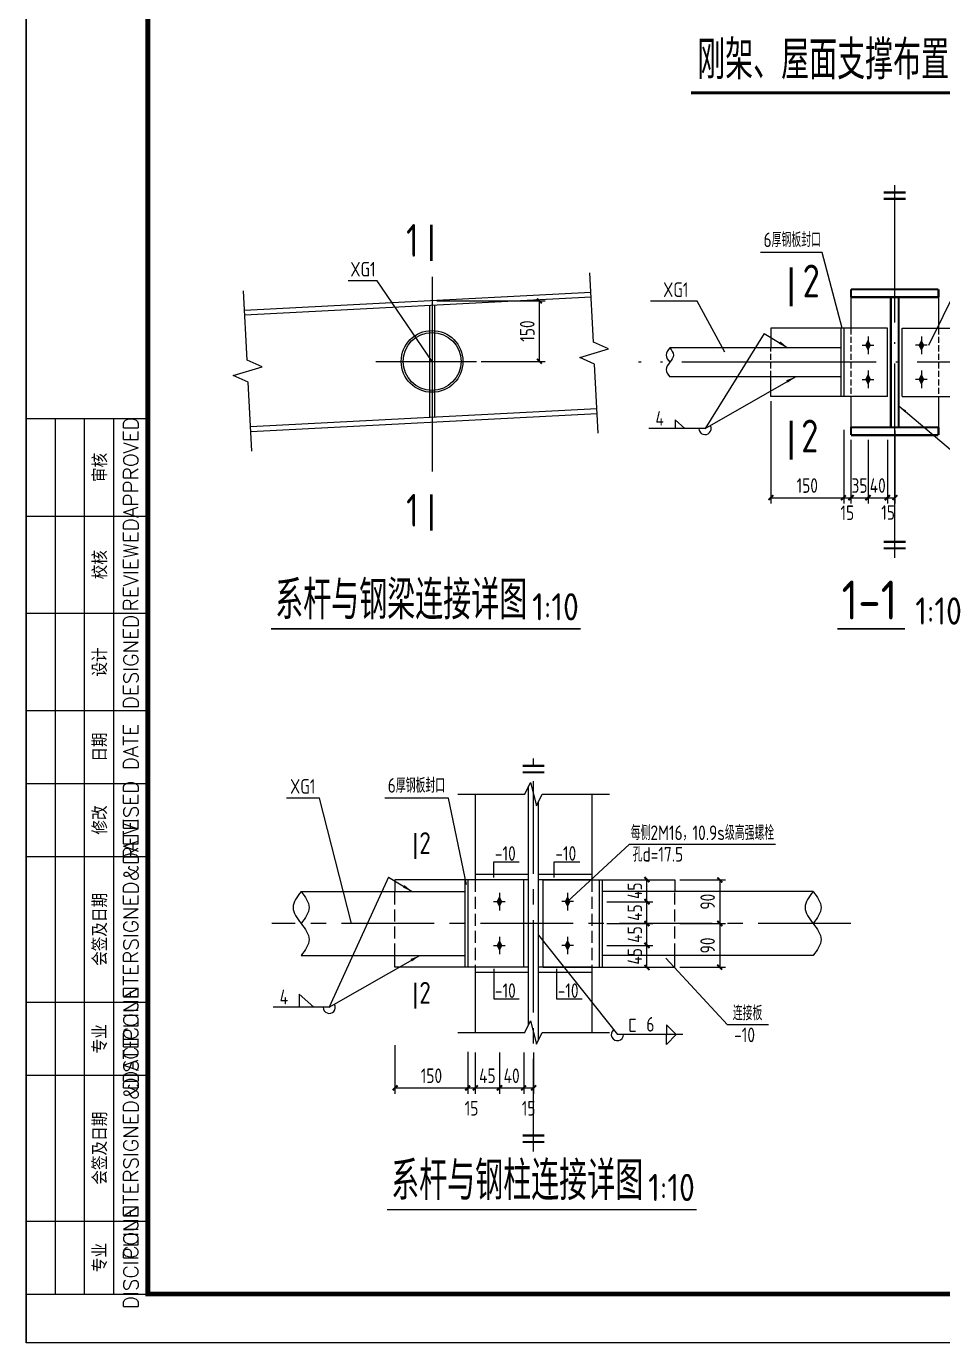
# Model space of a CAD drawing. Header units: millimetres. Extents: x 865974 to 875117, y 41124 to 44891.
# Drawn here: x 867867.5 to 868056, y 41123.6 to 41394.3 of the extents above; entities that cross this region are included whole.
import ezdxf
from ezdxf.enums import TextEntityAlignment as Align

# ---------------------------------------------------------------- set-up
doc = ezdxf.new("R2010")
doc.units = ezdxf.units.MM
doc.header["$LTSCALE"] = 1000
doc.header["$MEASUREMENT"] = 0
for name, pattern in [('center2', [28.575, 19.05, -3.175, 3.175, -3.175]), ('DASH', [0.35, 0.25, -0.1]), ('DASHED', [117.236842, 78.157895, -39.078947]), ('DOTE', [2.42, 2, -0.2, 0.02, -0.2])]:
    doc.linetypes.add(name, pattern=pattern)
doc.layers.add('1', color=4, linetype='Continuous', lineweight=70)
for name, color, linetype in [('1000', 2, 'Continuous'), ('11', 134, 'Continuous'), ('AXIS', 3, 'Continuous'), ('BEAM', 4, 'DASHED'), ('COLUMN', 9, 'Continuous'), ('DIM', 7, 'Continuous'), ('DOTE', 1, 'DOTE'), ('M_Prof', 2, 'Continuous'), ('NUM', 7, 'Continuous'), ('Prof', 2, 'Continuous'), ('THIN', 7, 'Continuous'), ('尺寸标注', 7, 'Continuous'), ('文字', 7, 'Continuous'), ('标注', 7, 'Continuous'), ('焊缝标注', 3, 'Continuous')]:
    doc.layers.add(name, color=color, linetype=linetype)
doc.styles.add('ECEC_TK', font='txt_l.shx', dxfattribs={"bigfont": 'hztxt_l.shx'})
doc.styles.add('GBHZ', font='gbenor.shx', dxfattribs={"width": 0.9, "bigfont": 'gbcbig.shx'})
doc.dimstyles.new('Y10', dxfattribs={"dimscale": 0, "dimtxt": 3, "dimasz": 0.01, "dimexe": 1.2, "dimexo": 1, "dimgap": 1, "dimtad": 1, "dimdec": 0, "dimlfac": 10, "dimzin": 0, "dimdsep": 46, "dimtxsty": 'GBHZ', "dimblk1": 'DX', "dimblk2": 'DX', "dimsah": 1, "dimcen": 0.09, "dimdle": 1, "dimadec": 0, "dimazin": 0, "dimtfac": 1, "dimtdec": 0, "dimtix": 1, "dimtmove": 2, "dimatfit": 3, "dimldrblk": 'DX', "dimfxl": 0, "dimtolj": 1, "dimtzin": 0, "dimarcsym": 0})

# ---------------------------------------------------------------- blocks, each defined once
blk = doc.blocks.new('BOLIT_GAOQIANG')
at = {"layer": 'THIN', "color": 252}
for p, q in [((-1.2, 0), (1.2, 0)), ((0, 1.8), (0, -1.8))]:
    blk.add_line(p, q, dxfattribs=at)
at = {"layer": 'THIN'}
blk.add_solid([(0, 1.2), (0.6, 0), (-0.6, 0), (0, -1.2)], dxfattribs=at)
blk = doc.blocks.new('DX')
at = {"color": 0, "linetype": 'ByBlock', "const_width": 40}
blk.add_lwpolyline([(-54, -51), (46, 49)], dxfattribs=at)
blk = doc.blocks.new('*D142')
at = {"layer": 'Defpoints', "color": 0, "transparency": 16777216}
for p in [(868020.66, 41318.22, 0), (868035.66, 41312.34, -0.01), (868035.66, 41297.38)]:
    blk.add_point(p, dxfattribs=at)
at = {"layer": 'DIM', "color": 0, "lineweight": -2, "transparency": 16777216}
for p, q in [((868020.66, 41317.22), (868020.66, 41296.18)), ((868035.66, 41311.34), (868035.66, 41296.18)), ((868020.67, 41297.38), (868035.65, 41297.38))]:
    blk.add_line(p, q, dxfattribs=at)
at = {"layer": 'DIM', "color": 0, "lineweight": -2, "transparency": 16777216, "xscale": 0.01, "yscale": 0.01, "zscale": 0.01, "rotation": 180}
blk.add_blockref('DX', (868020.66, 41297.38), dxfattribs=at)
at = {"layer": 'DIM', "color": 0, "lineweight": -2, "transparency": 16777216, "xscale": 0.01, "yscale": 0.01, "zscale": 0.01}
blk.add_blockref('DX', (868035.66, 41297.38), dxfattribs=at)
at = {"layer": 'DIM', "color": 0, "transparency": 16777216, "insert": (868028.16, 41299.88), "char_height": 3, "attachment_point": 5, "style": 'GBHZ'}
blk.add_mtext('\\A1;150', dxfattribs=at)
blk = doc.blocks.new('*D143')
at = {"layer": 'Defpoints', "color": 0, "transparency": 16777216}
for p in [(868035.66, 41312.34, -0.01), (868037.16, 41310.25), (868037.16, 41297.38)]:
    blk.add_point(p, dxfattribs=at)
at = {"layer": 'DIM', "color": 0, "lineweight": -2, "transparency": 16777216}
for p, q in [((868035.66, 41311.34), (868035.66, 41296.18)), ((868037.16, 41309.25), (868037.16, 41296.18)), ((868035.65, 41297.38), (868035.64, 41297.38)), ((868035.66, 41297.38), (868037.16, 41297.38)), ((868037.17, 41297.38), (868037.18, 41297.38))]:
    blk.add_line(p, q, dxfattribs=at)
at = {"layer": 'DIM', "color": 0, "lineweight": -2, "transparency": 16777216, "xscale": 0.01, "yscale": 0.01, "zscale": 0.01}
blk.add_blockref('DX', (868035.66, 41297.38), dxfattribs=at)
at = {"layer": 'DIM', "color": 0, "lineweight": -2, "transparency": 16777216, "xscale": 0.01, "yscale": 0.01, "zscale": 0.01, "rotation": 180}
blk.add_blockref('DX', (868037.16, 41297.38), dxfattribs=at)
at = {"layer": 'DIM', "color": 0, "transparency": 16777216, "insert": (868036.41, 41294.28), "char_height": 3, "attachment_point": 5, "style": 'GBHZ'}
blk.add_mtext('\\A1;15', dxfattribs=at)
blk = doc.blocks.new('*D144')
at = {"layer": 'Defpoints', "color": 0, "transparency": 16777216}
for p in [(868037.16, 41310.25), (868040.66, 41310.25), (868040.66, 41297.38)]:
    blk.add_point(p, dxfattribs=at)
at = {"layer": 'DIM', "color": 0, "lineweight": -2, "transparency": 16777216}
for p, q in [((868037.16, 41309.25), (868037.16, 41296.18)), ((868040.66, 41309.25), (868040.66, 41296.18)), ((868037.15, 41297.38), (868037.14, 41297.38)), ((868037.16, 41297.38), (868040.66, 41297.38)), ((868040.67, 41297.38), (868040.68, 41297.38))]:
    blk.add_line(p, q, dxfattribs=at)
at = {"layer": 'DIM', "color": 0, "lineweight": -2, "transparency": 16777216, "xscale": 0.01, "yscale": 0.01, "zscale": 0.01}
blk.add_blockref('DX', (868037.16, 41297.38), dxfattribs=at)
at = {"layer": 'DIM', "color": 0, "lineweight": -2, "transparency": 16777216, "xscale": 0.01, "yscale": 0.01, "zscale": 0.01, "rotation": 180}
blk.add_blockref('DX', (868040.66, 41297.38), dxfattribs=at)
at = {"layer": 'DIM', "color": 0, "transparency": 16777216, "insert": (868038.91, 41299.88), "char_height": 3, "attachment_point": 5, "style": 'GBHZ'}
blk.add_mtext('\\A1;35', dxfattribs=at)
blk = doc.blocks.new('*D145')
at = {"layer": 'Defpoints', "color": 0, "transparency": 16777216}
for p in [(868040.66, 41310.25), (868044.66, 41310.25), (868044.66, 41297.38)]:
    blk.add_point(p, dxfattribs=at)
at = {"layer": 'DIM', "color": 0, "lineweight": -2, "transparency": 16777216}
for p, q in [((868040.66, 41309.25), (868040.66, 41296.18)), ((868044.66, 41309.25), (868044.66, 41296.18)), ((868040.65, 41297.38), (868040.64, 41297.38)), ((868040.66, 41297.38), (868044.66, 41297.38)), ((868044.67, 41297.38), (868044.68, 41297.38))]:
    blk.add_line(p, q, dxfattribs=at)
at = {"layer": 'DIM', "color": 0, "lineweight": -2, "transparency": 16777216, "xscale": 0.01, "yscale": 0.01, "zscale": 0.01}
blk.add_blockref('DX', (868040.66, 41297.38), dxfattribs=at)
at = {"layer": 'DIM', "color": 0, "lineweight": -2, "transparency": 16777216, "xscale": 0.01, "yscale": 0.01, "zscale": 0.01, "rotation": 180}
blk.add_blockref('DX', (868044.66, 41297.38), dxfattribs=at)
at = {"layer": 'DIM', "color": 0, "transparency": 16777216, "insert": (868042.66, 41299.88), "char_height": 3, "attachment_point": 5, "style": 'GBHZ'}
blk.add_mtext('\\A1;40', dxfattribs=at)
blk = doc.blocks.new('*D146')
at = {"layer": 'Defpoints', "color": 0, "transparency": 16777216}
for p in [(868046.16, 41312.22), (868044.66, 41310.25), (868046.16, 41297.38)]:
    blk.add_point(p, dxfattribs=at)
at = {"layer": 'DIM', "color": 0, "lineweight": -2, "transparency": 16777216}
for p, q in [((868044.66, 41309.25), (868044.66, 41296.18)), ((868046.16, 41311.22), (868046.16, 41296.18)), ((868044.65, 41297.38), (868044.64, 41297.38)), ((868044.66, 41297.38), (868046.16, 41297.38)), ((868046.17, 41297.38), (868046.18, 41297.38))]:
    blk.add_line(p, q, dxfattribs=at)
at = {"layer": 'DIM', "color": 0, "lineweight": -2, "transparency": 16777216, "xscale": 0.01, "yscale": 0.01, "zscale": 0.01}
blk.add_blockref('DX', (868044.66, 41297.38), dxfattribs=at)
at = {"layer": 'DIM', "color": 0, "lineweight": -2, "transparency": 16777216, "xscale": 0.01, "yscale": 0.01, "zscale": 0.01, "rotation": 180}
blk.add_blockref('DX', (868046.16, 41297.38), dxfattribs=at)
at = {"layer": 'DIM', "color": 0, "transparency": 16777216, "insert": (868044.79, 41294.33), "char_height": 3, "attachment_point": 5, "style": 'GBHZ'}
blk.add_mtext('\\A1;15', dxfattribs=at)
blk = doc.blocks.new('*D148')
at = {"layer": 'Defpoints', "color": 0, "transparency": 16777216}
for p in [(867950.98, 41337.9), (867973.06, 41337.9), (867960.09, 41325.4)]:
    blk.add_point(p, dxfattribs=at)
at = {"layer": 'DIM', "color": 0, "lineweight": -2, "transparency": 16777216}
for p, q in [((867951.98, 41337.9), (867974.26, 41337.9)), ((867973.06, 41325.41), (867973.06, 41337.89)), ((867961.09, 41325.4), (867974.26, 41325.4))]:
    blk.add_line(p, q, dxfattribs=at)
at = {"layer": 'DIM', "color": 0, "lineweight": -2, "transparency": 16777216, "xscale": 0.01, "yscale": 0.01, "zscale": 0.01}
for p, rotation in [((867973.06, 41337.9), 90), ((867973.06, 41325.4), 270)]:
    blk.add_blockref('DX', p, dxfattribs=dict(at, rotation=rotation))
at = {"layer": 'DIM', "color": 0, "transparency": 16777216, "insert": (867970.56, 41331.65), "char_height": 3, "attachment_point": 5, "rotation": 90, "style": 'GBHZ'}
blk.add_mtext('\\A1;150', dxfattribs=at)
blk = doc.blocks.new('*D238')
at = {"layer": 'Defpoints', "color": 0, "linetype": 'ByBlock', "transparency": 16777216}
for p in [(868000.95, 41218.8, 0.01), (868000.95, 41209.8, 0.01), (868010.17, 41209.8)]:
    blk.add_point(p, dxfattribs=at)
at = {"layer": 'DIM', "color": 0, "linetype": 'ByBlock', "lineweight": -2, "transparency": 16777216}
for p, q in [((868001.95, 41218.8), (868011.37, 41218.8)), ((868010.17, 41218.79), (868010.17, 41209.81)), ((868001.95, 41209.8), (868011.37, 41209.8))]:
    blk.add_line(p, q, dxfattribs=at)
at = {"layer": 'DIM', "color": 0, "linetype": 'ByBlock', "lineweight": -2, "transparency": 16777216, "xscale": 0.01, "yscale": 0.01, "zscale": 0.01}
for p, rotation in [((868010.17, 41218.8), 90), ((868010.17, 41209.8), 270)]:
    blk.add_blockref('DX', p, dxfattribs=dict(at, rotation=rotation))
at = {"layer": 'DIM', "color": 0, "linetype": 'ByBlock', "transparency": 16777216, "insert": (868007.67, 41214.3), "char_height": 3, "attachment_point": 5, "rotation": 90, "style": 'GBHZ'}
blk.add_mtext('\\A1;90', dxfattribs=at)
blk = doc.blocks.new('*D239')
at = {"layer": 'Defpoints', "color": 0, "linetype": 'ByBlock', "transparency": 16777216}
for p in [(868000.95, 41209.8), (868000.95, 41200.8, 0.02), (868010.17, 41200.8)]:
    blk.add_point(p, dxfattribs=at)
at = {"layer": 'DIM', "color": 0, "linetype": 'ByBlock', "lineweight": -2, "transparency": 16777216}
for p, q in [((868001.95, 41209.8), (868011.37, 41209.8)), ((868010.17, 41209.79), (868010.17, 41200.81)), ((868001.95, 41200.8), (868011.37, 41200.8))]:
    blk.add_line(p, q, dxfattribs=at)
at = {"layer": 'DIM', "color": 0, "linetype": 'ByBlock', "lineweight": -2, "transparency": 16777216, "xscale": 0.01, "yscale": 0.01, "zscale": 0.01}
for p, rotation in [((868010.17, 41209.8), 90), ((868010.17, 41200.8), 270)]:
    blk.add_blockref('DX', p, dxfattribs=dict(at, rotation=rotation))
at = {"layer": 'DIM', "color": 0, "linetype": 'ByBlock', "transparency": 16777216, "insert": (868007.67, 41205.3), "char_height": 3, "attachment_point": 5, "rotation": 90, "style": 'GBHZ'}
blk.add_mtext('\\A1;90', dxfattribs=at)
blk = doc.blocks.new('*D240')
at = {"layer": 'Defpoints', "color": 0, "linetype": 'ByBlock', "transparency": 16777216}
for p in [(867985.95, 41205.3, 0), (867995.19, 41205.3), (867985.95, 41200.8, 0)]:
    blk.add_point(p, dxfattribs=at)
at = {"layer": 'DIM', "color": 0, "linetype": 'ByBlock', "lineweight": -2, "transparency": 16777216}
for p, q in [((867986.95, 41205.3), (867996.39, 41205.3)), ((867995.19, 41205.31), (867995.19, 41205.32)), ((867995.19, 41200.8), (867995.19, 41205.3)), ((867986.95, 41200.8), (867996.39, 41200.8)), ((867995.19, 41200.79), (867995.19, 41200.78))]:
    blk.add_line(p, q, dxfattribs=at)
at = {"layer": 'DIM', "color": 0, "linetype": 'ByBlock', "lineweight": -2, "transparency": 16777216, "xscale": 0.01, "yscale": 0.01, "zscale": 0.01}
for p, rotation in [((867995.19, 41205.3), 270), ((867995.19, 41200.8), 90)]:
    blk.add_blockref('DX', p, dxfattribs=dict(at, rotation=rotation))
at = {"layer": 'DIM', "color": 0, "linetype": 'ByBlock', "transparency": 16777216, "insert": (867992.69, 41203.05), "char_height": 3, "attachment_point": 5, "rotation": 90, "style": 'GBHZ'}
blk.add_mtext('\\A1;45', dxfattribs=at)
blk = doc.blocks.new('*D241')
at = {"layer": 'Defpoints', "color": 0, "linetype": 'ByBlock', "transparency": 16777216}
for p in [(867985.95, 41209.8, 0), (867995.19, 41209.8), (867985.95, 41205.3, 0)]:
    blk.add_point(p, dxfattribs=at)
at = {"layer": 'DIM', "color": 0, "linetype": 'ByBlock', "lineweight": -2, "transparency": 16777216}
for p, q in [((867986.95, 41209.8), (867996.39, 41209.8)), ((867995.19, 41209.81), (867995.19, 41209.82)), ((867995.19, 41205.3), (867995.19, 41209.8)), ((867986.95, 41205.3), (867996.39, 41205.3)), ((867995.19, 41205.29), (867995.19, 41205.28))]:
    blk.add_line(p, q, dxfattribs=at)
at = {"layer": 'DIM', "color": 0, "linetype": 'ByBlock', "lineweight": -2, "transparency": 16777216, "xscale": 0.01, "yscale": 0.01, "zscale": 0.01}
for p, rotation in [((867995.19, 41209.8), 270), ((867995.19, 41205.3), 90)]:
    blk.add_blockref('DX', p, dxfattribs=dict(at, rotation=rotation))
at = {"layer": 'DIM', "color": 0, "linetype": 'ByBlock', "transparency": 16777216, "insert": (867992.69, 41207.55), "char_height": 3, "attachment_point": 5, "rotation": 90, "style": 'GBHZ'}
blk.add_mtext('\\A1;45', dxfattribs=at)
blk = doc.blocks.new('*D242')
at = {"layer": 'Defpoints', "color": 0, "linetype": 'ByBlock', "transparency": 16777216}
for p in [(867985.95, 41214.3, 0), (867995.19, 41214.3), (867985.95, 41209.8, 0)]:
    blk.add_point(p, dxfattribs=at)
at = {"layer": 'DIM', "color": 0, "linetype": 'ByBlock', "lineweight": -2, "transparency": 16777216}
for p, q in [((867986.95, 41214.3), (867996.39, 41214.3)), ((867995.19, 41214.31), (867995.19, 41214.32)), ((867995.19, 41209.8), (867995.19, 41214.3)), ((867986.95, 41209.8), (867996.39, 41209.8)), ((867995.19, 41209.79), (867995.19, 41209.78))]:
    blk.add_line(p, q, dxfattribs=at)
at = {"layer": 'DIM', "color": 0, "linetype": 'ByBlock', "lineweight": -2, "transparency": 16777216, "xscale": 0.01, "yscale": 0.01, "zscale": 0.01}
for p, rotation in [((867995.19, 41214.3), 270), ((867995.19, 41209.8), 90)]:
    blk.add_blockref('DX', p, dxfattribs=dict(at, rotation=rotation))
at = {"layer": 'DIM', "color": 0, "linetype": 'ByBlock', "transparency": 16777216, "insert": (867992.69, 41212.05), "char_height": 3, "attachment_point": 5, "rotation": 90, "style": 'GBHZ'}
blk.add_mtext('\\A1;45', dxfattribs=at)
blk = doc.blocks.new('*D243')
at = {"layer": 'Defpoints', "color": 0, "linetype": 'ByBlock', "transparency": 16777216}
for p in [(867985.95, 41218.8, 0), (867995.19, 41218.8), (867985.95, 41214.3, 0)]:
    blk.add_point(p, dxfattribs=at)
at = {"layer": 'DIM', "color": 0, "linetype": 'ByBlock', "lineweight": -2, "transparency": 16777216}
for p, q in [((867986.95, 41218.8), (867996.39, 41218.8)), ((867995.19, 41218.81), (867995.19, 41218.82)), ((867995.19, 41214.3), (867995.19, 41218.8)), ((867986.95, 41214.3), (867996.39, 41214.3)), ((867995.19, 41214.29), (867995.19, 41214.28))]:
    blk.add_line(p, q, dxfattribs=at)
at = {"layer": 'DIM', "color": 0, "linetype": 'ByBlock', "lineweight": -2, "transparency": 16777216, "xscale": 0.01, "yscale": 0.01, "zscale": 0.01}
for p, rotation in [((867995.19, 41218.8), 270), ((867995.19, 41214.3), 90)]:
    blk.add_blockref('DX', p, dxfattribs=dict(at, rotation=rotation))
at = {"layer": 'DIM', "color": 0, "linetype": 'ByBlock', "transparency": 16777216, "insert": (867992.69, 41216.55), "char_height": 3, "attachment_point": 5, "rotation": 90, "style": 'GBHZ'}
blk.add_mtext('\\A1;45', dxfattribs=at)
blk = doc.blocks.new('*D244')
at = {"layer": 'Defpoints', "color": 0, "transparency": 16777216}
for p in [(867943.35, 41185.81, 0), (867958.35, 41184.43, -0.01), (867958.35, 41176)]:
    blk.add_point(p, dxfattribs=at)
at = {"layer": 'DIM', "color": 0, "lineweight": -2, "transparency": 16777216}
for p, q in [((867943.35, 41184.81), (867943.35, 41174.8)), ((867958.35, 41183.43), (867958.35, 41174.8)), ((867943.36, 41176), (867958.34, 41176))]:
    blk.add_line(p, q, dxfattribs=at)
at = {"layer": 'DIM', "color": 0, "lineweight": -2, "transparency": 16777216, "xscale": 0.01, "yscale": 0.01, "zscale": 0.01, "rotation": 180}
blk.add_blockref('DX', (867943.35, 41176), dxfattribs=at)
at = {"layer": 'DIM', "color": 0, "lineweight": -2, "transparency": 16777216, "xscale": 0.01, "yscale": 0.01, "zscale": 0.01}
blk.add_blockref('DX', (867958.35, 41176), dxfattribs=at)
at = {"layer": 'DIM', "color": 0, "transparency": 16777216, "insert": (867950.85, 41178.5), "char_height": 3, "attachment_point": 5, "style": 'GBHZ'}
blk.add_mtext('\\A1;150', dxfattribs=at)
blk = doc.blocks.new('*D245')
at = {"layer": 'Defpoints', "color": 0, "transparency": 16777216}
for p in [(867958.35, 41184.43, -0.01), (867959.85, 41184.31, -0.01), (867959.85, 41176)]:
    blk.add_point(p, dxfattribs=at)
at = {"layer": 'DIM', "color": 0, "lineweight": -2, "transparency": 16777216}
for p, q in [((867958.35, 41183.43), (867958.35, 41174.8)), ((867959.85, 41183.31), (867959.85, 41174.8)), ((867958.34, 41176), (867958.33, 41176)), ((867958.35, 41176), (867959.85, 41176)), ((867959.86, 41176), (867959.87, 41176))]:
    blk.add_line(p, q, dxfattribs=at)
at = {"layer": 'DIM', "color": 0, "lineweight": -2, "transparency": 16777216, "xscale": 0.01, "yscale": 0.01, "zscale": 0.01}
blk.add_blockref('DX', (867958.35, 41176), dxfattribs=at)
at = {"layer": 'DIM', "color": 0, "lineweight": -2, "transparency": 16777216, "xscale": 0.01, "yscale": 0.01, "zscale": 0.01, "rotation": 180}
blk.add_blockref('DX', (867959.85, 41176), dxfattribs=at)
at = {"layer": 'DIM', "color": 0, "transparency": 16777216, "insert": (867959.1, 41171.81), "char_height": 3, "attachment_point": 5, "style": 'GBHZ'}
blk.add_mtext('\\A1;15', dxfattribs=at)
blk = doc.blocks.new('*D246')
at = {"layer": 'Defpoints', "color": 0, "transparency": 16777216}
for p in [(867959.85, 41184.31, -0.01), (867964.85, 41184.31, -0.01), (867964.85, 41176)]:
    blk.add_point(p, dxfattribs=at)
at = {"layer": 'DIM', "color": 0, "lineweight": -2, "transparency": 16777216}
for p, q in [((867959.85, 41183.31), (867959.85, 41174.8)), ((867964.85, 41183.31), (867964.85, 41174.8)), ((867959.86, 41176), (867964.84, 41176))]:
    blk.add_line(p, q, dxfattribs=at)
at = {"layer": 'DIM', "color": 0, "lineweight": -2, "transparency": 16777216, "xscale": 0.01, "yscale": 0.01, "zscale": 0.01, "rotation": 180}
blk.add_blockref('DX', (867959.85, 41176), dxfattribs=at)
at = {"layer": 'DIM', "color": 0, "lineweight": -2, "transparency": 16777216, "xscale": 0.01, "yscale": 0.01, "zscale": 0.01}
blk.add_blockref('DX', (867964.85, 41176), dxfattribs=at)
at = {"layer": 'DIM', "color": 0, "transparency": 16777216, "insert": (867962.35, 41178.5), "char_height": 3, "attachment_point": 5, "style": 'GBHZ'}
blk.add_mtext('\\A1;45', dxfattribs=at)
blk = doc.blocks.new('*D247')
at = {"layer": 'Defpoints', "color": 0, "transparency": 16777216}
for p in [(867964.85, 41184.31, -0.01), (867969.85, 41184.31, -0.01), (867969.85, 41176)]:
    blk.add_point(p, dxfattribs=at)
at = {"layer": 'DIM', "color": 0, "lineweight": -2, "transparency": 16777216}
for p, q in [((867964.85, 41183.31), (867964.85, 41174.8)), ((867969.85, 41183.31), (867969.85, 41174.8)), ((867964.86, 41176), (867969.84, 41176))]:
    blk.add_line(p, q, dxfattribs=at)
at = {"layer": 'DIM', "color": 0, "lineweight": -2, "transparency": 16777216, "xscale": 0.01, "yscale": 0.01, "zscale": 0.01, "rotation": 180}
blk.add_blockref('DX', (867964.85, 41176), dxfattribs=at)
at = {"layer": 'DIM', "color": 0, "lineweight": -2, "transparency": 16777216, "xscale": 0.01, "yscale": 0.01, "zscale": 0.01}
blk.add_blockref('DX', (867969.85, 41176), dxfattribs=at)
at = {"layer": 'DIM', "color": 0, "transparency": 16777216, "insert": (867967.35, 41178.5), "char_height": 3, "attachment_point": 5, "style": 'GBHZ'}
blk.add_mtext('\\A1;40', dxfattribs=at)
blk = doc.blocks.new('*D248')
at = {"layer": 'Defpoints', "color": 0, "transparency": 16777216}
for p in [(867969.85, 41184.31, -0.01), (867971.85, 41184.31), (867971.85, 41176)]:
    blk.add_point(p, dxfattribs=at)
at = {"layer": 'DIM', "color": 0, "lineweight": -2, "transparency": 16777216}
for p, q in [((867969.85, 41183.31), (867969.85, 41174.8)), ((867971.85, 41183.31), (867971.85, 41174.8)), ((867969.84, 41176), (867969.83, 41176)), ((867969.85, 41176), (867971.85, 41176)), ((867971.86, 41176), (867971.87, 41176))]:
    blk.add_line(p, q, dxfattribs=at)
at = {"layer": 'DIM', "color": 0, "lineweight": -2, "transparency": 16777216, "xscale": 0.01, "yscale": 0.01, "zscale": 0.01}
blk.add_blockref('DX', (867969.85, 41176), dxfattribs=at)
at = {"layer": 'DIM', "color": 0, "lineweight": -2, "transparency": 16777216, "xscale": 0.01, "yscale": 0.01, "zscale": 0.01, "rotation": 180}
blk.add_blockref('DX', (867971.85, 41176), dxfattribs=at)
at = {"layer": 'DIM', "color": 0, "transparency": 16777216, "insert": (867970.85, 41171.8), "char_height": 3, "attachment_point": 5, "style": 'GBHZ'}
blk.add_mtext('\\A1;15', dxfattribs=at)

msp = doc.modelspace()

# ---------------------------------------------------------------- linework, layer by layer
for p, q in [((867867.51, 41123.604), (867867.51, 41717.604)), ((867867.51, 41717.604), (867867.51, 41123.604)), ((867873.51, 41133.604), (867873.51, 41313.604)), ((867879.51, 41133.604), (867879.51, 41313.604)), ((867885.51, 41133.604), (867885.51, 41313.604)), ((867867.51, 41293.604), (867892.51, 41293.604)), ((867867.51, 41273.604), (867892.51, 41273.604)), ((867867.51, 41253.604), (867892.51, 41253.604)), ((867867.51, 41238.604), (867892.51, 41238.604)), ((867867.51, 41223.604), (867892.51, 41223.604)), ((867867.51, 41193.604), (867892.51, 41193.604)), ((867867.51, 41178.604), (867892.51, 41178.604)), ((867867.51, 41148.604), (867892.51, 41148.604)), ((868708.51, 41123.604), (867867.51, 41123.604))]:
    msp.add_line(p, q)
at = {"color": 0, "const_width": 1}
msp.add_lwpolyline([(868698.51, 41133.604), (867892.51, 41133.604), (867892.51, 41707.604), (868698.51, 41707.604)], close=True, dxfattribs=at)
at = {"const_width": 0.667}
msp.add_lwpolyline([(868004.259, 41380.643), (868063.623, 41380.643)], dxfattribs=at)
msp.add_lwpolyline([(867867.51, 41313.604), (867867.51, 41133.604), (867892.51, 41133.604), (867892.51, 41313.604)], close=True)
at = {"layer": '1', "color": 2}
for points, const_width, elevation in [([(867950.834, 41353.533), (867950.834, 41346.053)], 0.6, -0.088), ([(868024.85, 41344.764), (868024.85, 41336.739)], 0.6, 0.002), ([(868024.85, 41305.197), (868024.85, 41313.222)], 0.6, -0.005), ([(867950.834, 41298.055), (867950.834, 41290.575)], 0.6, -0.088), ([(867947.541, 41228.433), (867947.541, 41223.083)], 0.4, 0.004), ([(867947.541, 41197.649), (867947.541, 41192.299)], 0.4, 0.004)]:
    msp.add_lwpolyline(points, dxfattribs=dict(at, const_width=const_width, elevation=elevation))
at = {"layer": '1000'}
for p, q in [((867950.482, 41336.875), (867950.482, 41313.844)), ((867951.482, 41336.927), (867951.482, 41313.896))]:
    msp.add_line(p, q, dxfattribs=at)
at = {"layer": '11'}
for p, q in [((867983.652, 41339.6), (867912.396, 41335.896)), ((867983.704, 41338.602), (867912.448, 41334.898)), ((867984.898, 41315.633), (867913.642, 41311.929)), ((867984.95, 41314.634), (867913.694, 41310.93))]:
    msp.add_line(p, q, dxfattribs=at)
at = {"layer": 'AXIS'}
for p, q in [((868053.161, 41328.722), (868063.457, 41349.663, 0.008)), ((868031.247, 41347.818, 0), (868018.559, 41347.818, 0)), ((868035.361, 41332.272, 0), (868031.247, 41347.818, 0)), ((867939.696, 41341.963, -0.092), (867933.736, 41341.963, -0.092)), ((867950.982, 41325.402), (867939.696, 41341.963, -0.092)), ((868005.543, 41337.766, 0), (867995.946, 41337.766, 0)), ((868011.178, 41327.304, 0), (868005.543, 41337.766, 0)), ((867927.826, 41235.612, 0.001), (867921.045, 41235.612, 0.001)), ((867934.398, 41209.802, 0.001), (867927.826, 41235.612, 0.001)), ((867954.337, 41235.612, 0.001), (867941.253, 41235.612, 0.001)), ((867958.051, 41217.852, 0.001), (867954.337, 41235.612, 0.001)), ((867978.851, 41214.302, 0.001), (867991.565, 41226.111, 0.009)), ((867991.565, 41226.111, 0.009), (868021.613, 41226.111, 0.009)), ((867999.104, 41202.649, 0.002), (868011.761, 41188.992, 0.002)), ((868020.186, 41188.992, 0.002), (868011.761, 41188.992, 0.002))]:
    msp.add_line(p, q, dxfattribs=at)
at = {"layer": 'BEAM', "linetype": 'DASH', "ltscale": 0.005}
for p, q in [((868037.161, 41332.222, -0.012), (868037.161, 41318.222, -0.008)), ((868055.161, 41332.222, -0.007), (868055.161, 41318.222, -0.003)), ((868020.661, 41322.222, -0.005), (868020.661, 41328.222, -0.002))]:
    msp.add_line(p, q, dxfattribs=at)
at = {"layer": 'BEAM', "linetype": 'DASH', "ltscale": 0.01}
for p, q in [((867959.851, 41218.802, -0.01), (867959.851, 41200.802, -0.007)), ((867983.851, 41218.802, -0.005), (867983.851, 41200.802, -0.001)), ((867943.351, 41203.202, -0.005), (867943.351, 41216.402, 0)), ((868000.951, 41203.202, 0.002), (868000.951, 41216.402, 0.006))]:
    msp.add_line(p, q, dxfattribs=at)
at = {"layer": 'COLUMN'}
for p, q in [((868037.161, 41338.622), (868037.161, 41332.222, -0.012)), ((868055.161, 41338.622), (868055.161, 41332.222, 0.009)), ((868044.661, 41332.222, 0.004), (868020.661, 41332.222, -0.006)), ((868020.661, 41332.222, -0.001), (868020.661, 41328.222, -0.01)), ((868035.061, 41332.222, -0.007), (868035.061, 41318.222, -0.003)), ((868035.661, 41332.222, -0.003), (868035.661, 41318.222, -0.003)), ((868044.661, 41318.222), (868044.661, 41332.222)), ((868047.661, 41332.222, -0.007), (868072.261, 41332.222, 0.001)), ((868047.661, 41318.222), (868047.661, 41332.222)), ((868035.061, 41328.222), (867999.874, 41328.222)), ((868035.061, 41322.222), (867999.874, 41322.222)), ((868020.661, 41318.222, -0.001), (868020.661, 41322.222, -0.033)), ((868044.661, 41318.222, 0.004), (868020.661, 41318.222, -0.006)), ((868037.161, 41318.222, -0.008), (868037.161, 41311.851)), ((868047.661, 41318.222, -0.007), (868072.261, 41318.222, 0.001)), ((868055.161, 41318.222, -0.003), (868055.161, 41311.851)), ((868037.161, 41311.458, 0.003), (868037.161, 41311.851)), ((868055.161, 41311.458, 0.003), (868055.161, 41311.851, 0.037)), ((867969.851, 41218.802, -0.006), (867943.351, 41218.802, -0.004)), ((867943.351, 41218.802, 0), (867943.351, 41216.402, -0.003)), ((867957.751, 41218.802, -0.006), (867957.751, 41200.802, -0.002)), ((867958.351, 41218.802, -0.002), (867958.351, 41200.802, -0.002)), ((867969.851, 41200.802, -0.01), (867969.851, 41218.802, -0.01)), ((867973.851, 41218.802, -0.006), (868000.951, 41218.802, 0.002)), ((867973.851, 41200.802, -0.006), (867973.851, 41218.802, -0.006)), ((867985.351, 41218.802, -0.002), (867985.351, 41200.802, 0.002)), ((867985.951, 41218.802, 0.002), (867985.951, 41200.802, 0.002)), ((868000.951, 41218.802, 0.006), (868000.951, 41216.402, 0.003)), ((867924.029, 41216.402, -0.002), (867957.751, 41216.402, -0.002)), ((868029.371, 41216.402, 0.002), (867985.951, 41216.402, 0.002)), ((867924.029, 41203.202, -0.002), (867957.751, 41203.202, -0.002)), ((867943.351, 41200.802, 0), (867943.351, 41203.202, -0.003)), ((868029.371, 41203.202, 0.002), (867985.951, 41203.202, 0.002)), ((868000.951, 41200.802, 0.006), (868000.951, 41203.202, 0.003)), ((867969.851, 41200.802, -0.006), (867943.351, 41200.802, -0.004)), ((867973.851, 41200.802, -0.006), (868000.951, 41200.802, 0.002))]:
    msp.add_line(p, q, dxfattribs=at)
at = {"layer": 'DIM'}
for radius in [6.35, 5.95]:
    msp.add_circle((867950.982, 41325.402), radius, dxfattribs=at)
at = {"layer": 'DOTE', "linetype": 'DOTE', "ltscale": 0.02}
for p, q in [((868046.161, 41284.994), (868046.161, 41361.649)), ((867950.982, 41342.797), (867950.982, 41300.247)), ((867939.436, 41325.402), (867960.095, 41325.402)), ((868090.763, 41325.222), (867993.414, 41325.222))]:
    msp.add_line(p, q, dxfattribs=at)
at = {"layer": 'DOTE', "linetype": 'center2', "ltscale": 0.001}
for p, q in [((867971.851, 41162.903, 0.001), (867971.851, 41243.729, 0.001)), ((868037.143, 41209.802, 0.001), (867917.988, 41209.802, 0.001))]:
    msp.add_line(p, q, dxfattribs=at)
at = {"layer": 'M_Prof'}
for points in [[(867999.874, 41328.222), (868000.624, 41326.722), (867999.874, 41325.222), (867999.124, 41323.722), (867999.874, 41322.222)], [(867999.874, 41328.222), (867999.124, 41326.722), (867999.874, 41325.222)]]:
    msp.add_spline(points, degree=3, dxfattribs=at)
at = {"layer": 'Prof'}
for p, q in [((867959.851, 41236.431, 0.012), (867959.851, 41218.802, -0.01)), ((867970.851, 41188.987, 0.001), (867970.851, 41238.031, 0.001)), ((867983.851, 41236.431, -0.007), (867983.851, 41218.802, 0.011)), ((867972.851, 41185.787, 0.001), (867972.851, 41234.831, 0.001)), ((867963.673, 41219.243), (867963.673, 41222.517)), ((867963.673, 41222.517), (867968.906, 41222.517)), ((867976.116, 41219.243), (867976.116, 41222.517)), ((867976.116, 41222.517), (867981.348, 41222.517)), ((867970.851, 41219.866, -0.001), (867959.851, 41219.866, -0.01)), ((867983.851, 41219.866, 0.011), (867972.851, 41219.866, 0.001)), ((867970.851, 41218.802, -0.001), (867959.851, 41218.802, -0.01)), ((867983.851, 41218.802, 0.011), (867972.851, 41218.802, 0.001)), ((867959.851, 41200.802, -0.007), (867959.851, 41187.387)), ((867970.851, 41200.802, -0.001), (867959.851, 41200.802, -0.01)), ((867963.673, 41200.519), (867963.673, 41194.302)), ((867983.851, 41200.802, 0.011), (867972.851, 41200.802, 0.001)), ((867976.593, 41200.519), (867976.593, 41194.302)), ((867983.851, 41200.802, -0.001), (867983.851, 41187.387, 0.004)), ((867970.851, 41199.737, -0.001), (867959.851, 41199.737, -0.01)), ((867983.851, 41199.737, 0.011), (867972.851, 41199.737, 0.001)), ((867963.673, 41194.302), (867968.906, 41194.302)), ((867976.593, 41194.302), (867981.825, 41194.302))]:
    msp.add_line(p, q, dxfattribs=at)
for points in [[(867956.251, 41236.431), (867970.051, 41236.431), (867971.251, 41238.831), (867972.451, 41234.031), (867973.651, 41236.431), (867987.451, 41236.431)], [(867956.251, 41187.387), (867970.051, 41187.387), (867971.251, 41189.787), (867972.451, 41184.987), (867973.651, 41187.387), (867987.451, 41187.387)]]:
    msp.add_lwpolyline(points, dxfattribs=at)
for points in [[(867924.029, 41216.402, -0.002), (867922.379, 41213.102, -0.002), (867924.029, 41209.802, -0.002), (867925.679, 41206.502, -0.002), (867924.029, 41203.202, -0.002)], [(867924.029, 41216.402, -0.002), (867925.679, 41213.102, -0.002), (867924.029, 41209.802, -0.002)], [(868029.371, 41216.402, 0.002), (868027.721, 41213.102, 0.002), (868029.371, 41209.802, 0.002), (868031.021, 41206.502, 0.002), (868029.371, 41203.202, 0.002)], [(868029.371, 41216.402, 0.002), (868031.021, 41213.102, 0.002), (868029.371, 41209.802, 0.002)]]:
    msp.add_spline(points, degree=3, dxfattribs=at)
at = {"layer": 'THIN'}
for p, q in [((867984.184, 41329.364), (867983.444, 41343.595)), ((867912.928, 41325.66), (867912.188, 41339.891)), ((867981.344, 41326.212), (867987.258, 41328.022)), ((867987.258, 41328.022), (867984.184, 41329.364)), ((867916.002, 41324.318), (867912.928, 41325.66)), ((867984.418, 41324.87), (867981.344, 41326.212)), ((867910.088, 41322.509), (867916.002, 41324.318)), ((867913.162, 41321.166), (867910.088, 41322.509)), ((867985.157, 41310.639), (867984.418, 41324.87)), ((867913.901, 41306.936), (867913.162, 41321.166))]:
    msp.add_line(p, q, dxfattribs=at)
at = {"layer": '尺寸标注', "color": 3, "const_width": 0.45}
for points in [[(868037.161, 41340.222), (868055.161, 41340.222)], [(868037.161, 41340.222), (868037.161, 41338.622)], [(868037.161, 41338.622), (868055.161, 41338.622)], [(868045.361, 41311.851), (868045.361, 41338.622)], [(868046.961, 41311.851), (868046.961, 41338.622)], [(868055.161, 41340.222), (868055.161, 41338.622)], [(868037.161, 41311.851), (868055.161, 41311.851)], [(868037.161, 41311.851), (868037.161, 41310.251)], [(868055.161, 41311.851), (868055.161, 41310.251)], [(868037.161, 41310.251), (868055.161, 41310.251)]]:
    msp.add_lwpolyline(points, dxfattribs=at)
at = {"layer": '尺寸标注', "color": 253, "ltscale": 0.005}
msp.add_lwpolyline([(868047.065, 41316.228, 0, 0.45, 0), (868048.356, 41315.129, 0.45, 0.45, 0)], format="xyseb", dxfattribs=at)
at = {"layer": '文字', "color": 6, "const_width": 0.32}
for points in [[(867917.844, 41270.389), (867981.565, 41270.389)], [(868034.361, 41270.389), (868048.303, 41270.389)], [(867941.705, 41150.965), (868005.426, 41150.965)]]:
    msp.add_lwpolyline(points, dxfattribs=at)
at = {"layer": '标注', "color": 0, "const_width": 0.45}
for points, elevation in [([(868043.907, 41360.16), (868048.414, 41360.16)], -0.012), ([(868043.907, 41358.827), (868048.414, 41358.827)], -0.012), ([(867969.598, 41242.239), (867974.104, 41242.239)], -0.01), ([(867969.598, 41240.907), (867974.104, 41240.907)], -0.01), ([(867969.598, 41166.193), (867974.104, 41166.193)], 0.001), ([(867969.598, 41164.861), (867974.104, 41164.861)], 0.001)]:
    msp.add_lwpolyline(points, dxfattribs=dict(at, elevation=elevation))
for points in [[(868043.907, 41288.285), (868048.414, 41288.285)], [(868043.907, 41286.953), (868048.414, 41286.953)]]:
    msp.add_lwpolyline(points, dxfattribs=at)
at = {"layer": '焊缝标注'}
for p, q in [((868019.294, 41331.174, -0.002), (868007.139, 41311.596, -0.003)), ((868019.294, 41331.174, -0.002), (868024.168, 41328.222)), ((868007.139, 41311.596, -0.003), (868025.755, 41322.222)), ((868047.065, 41316.228), (868063.407, 41302.378)), ((868007.139, 41311.596, -0.003), (867995.571, 41311.596, -0.003)), ((868000.959, 41313.396, -0.003), (868002.959, 41311.596, -0.003)), ((868000.959, 41313.396, -0.003), (868000.959, 41311.596, -0.003)), ((867941.984, 41219.353, -0.002), (867929.829, 41192.575, -0.002)), ((867941.984, 41219.353, -0.004), (867946.858, 41216.402, -0.002)), ((867972.851, 41207.396, 0.001), (867989.098, 41186.958, 0.001)), ((867929.829, 41192.575, -0.002), (867948.445, 41203.202, 0.001)), ((867923.649, 41195.275, -0.002), (867926.649, 41192.575, -0.002)), ((867923.649, 41195.275, -0.002), (867923.649, 41192.575, -0.002)), ((867929.829, 41192.575, -0.002), (867918.262, 41192.575, -0.002)), ((867991.728, 41190.158, 0.001), (867992.85, 41190.158, 0.001)), ((867991.728, 41187.648, 0.001), (867991.728, 41190.158, 0.001)), ((868002.598, 41186.958, 0.001), (867989.098, 41186.958, 0.001)), ((867991.728, 41187.648, 0.001), (867992.85, 41187.648, 0.001)), ((867999.225, 41188.958, 0.001), (868001.225, 41186.958, 0.001)), ((867999.225, 41188.958, 0.001), (867999.225, 41186.958, 0.001)), ((867999.225, 41184.958, 0.001), (867999.225, 41186.958, 0.001)), ((867999.225, 41184.958, 0.001), (868001.225, 41186.958, 0.001))]:
    msp.add_line(p, q, dxfattribs=at)
for centre, start, end in [((868007.139, 41311.596, -0.003), 179.99999, 27.34394), ((867929.829, 41192.575, -0.002), 179.99999, 27.34394), ((867989.098, 41186.958, 0.001), 128.48285, 0)]:
    msp.add_arc(centre, 1.25, start, end, dxfattribs=at)
for points in [[(868024.168, 41328.222), (868022.308, 41329.017), (868022.624, 41329.528)], [(868025.755, 41322.222), (868024.13, 41321.018), (868023.848, 41321.547)], [(867946.858, 41216.402, -0.002), (867944.999, 41217.197, -0.002), (867945.314, 41217.708, -0.002)], [(867948.445, 41203.202, 0.001), (867946.82, 41201.997, 0.001), (867946.539, 41202.527, 0.001)]]:
    msp.add_solid(points, dxfattribs=at)

# ---------------------------------------------------------------- block references
at = {"layer": 'THIN'}
for p in [(868040.661, 41328.722), (868040.661, 41321.722), (867964.851, 41214.302, -0.006), (867964.851, 41205.302, -0.006)]:
    msp.add_blockref('BOLIT_GAOQIANG', p, dxfattribs=at)
at = {"layer": 'THIN', "xscale": -1}
for p in [(868051.661, 41328.722), (868051.661, 41321.722), (867978.851, 41214.302, -0.006), (867978.851, 41205.302, -0.006)]:
    msp.add_blockref('BOLIT_GAOQIANG', p, dxfattribs=at)

# ---------------------------------------------------------------- texts
at = {"style": 'ECEC_TK'}
for s, p in [('APPROVED', (867889.01, 41303.604)), ('审核', (867882.51, 41303.604)), ('REVIEWED', (867889.01, 41283.604)), ('校核', (867882.51, 41283.604)), ('DESIGNED', (867889.01, 41263.604)), ('设计', (867882.51, 41263.604)), ('DATE', (867889.01, 41246.104)), ('日期', (867882.51, 41246.104)), ('REVISED', (867889.01, 41231.104)), ('修改', (867882.51, 41231.104)), ('COUNTERSIGNED&DATE', (867889.01, 41208.604)), ('会签及日期', (867882.51, 41208.604)), ('DISCIPLINE', (867889.01, 41186.104)), ('专业', (867882.51, 41186.104)), ('COUNTERSIGNED&DATE', (867889.01, 41163.604)), ('会签及日期', (867882.51, 41163.604)), ('DISCIPLINE', (867889.01, 41141.104)), ('专业', (867882.51, 41141.104))]:
    msp.add_text(s, height=3, rotation=90, dxfattribs=at).set_placement(p, align=Align.MIDDLE)
at = {"layer": 'AXIS', "color": 0, "style": 'GBHZ', "width": 0.9}
for s, height, p in [('1', 6.75, (867945.641, 41346.905, -0.132)), ('6厚钢板封口', 3, (868019.173, 41348.918, 0)), ('XG1', 3, (867934.18, 41342.863, -0.092)), ('2', 6.75, (868027.213, 41338.576, 0.007)), ('XG1', 3, (867998.534, 41338.666, 0)), ('4', 3, (867996.939, 41312.212, -0.003)), ('2', 6.75, (868026.917, 41306.692, -0.001)), ('1', 6.75, (867945.641, 41291.427, -0.132)), ('XG1', 3, (867921.791, 41236.512, 0.001)), ('6厚钢板封口', 3, (867941.867, 41236.711, 0.001)), ('每侧2M16，10.9s级高强螺栓', 3, (867991.849, 41226.969, 0.009)), ('2', 4.5, (867948.357, 41224.1, 0.008)), ('-10', 3, (867963.906, 41222.72, 0.009)), ('-10', 3, (867976.348, 41222.72, 0.009)), ('孔d=17.5', 3, (867992.244, 41222.542, 0.009)), ('2', 4.5, (867948.357, 41193.316, 0.008)), ('4', 3, (867919.63, 41193.192, -0.002)), ('-10', 3, (867963.906, 41194.506, 0.009)), ('-10', 3, (867976.825, 41194.506, 0.009)), ('连接板', 3, (868012.847, 41189.893, 0.002)), ('6', 3, (867995.057, 41187.575, 0.001)), ('-10', 3, (868013.121, 41185.399, 0.002))]:
    msp.add_text(s, height=height, dxfattribs=at).set_placement(p)
at = {"layer": 'NUM', "style": 'GBHZ'}
msp.add_text('刚架、屋面支撑布置图', height=8, dxfattribs=at).set_placement((868005.514, 41383.416))
at = {"layer": '文字', "color": 6, "style": 'GBHZ'}
for s, height, p in [('系杆与钢梁连接详图', 8, (867918.707, 41272.34)), ('1-1', 8, (868035.224, 41272.34)), ('1:10', 5.6, (867971.585, 41272.144)), ('1:10', 5.6, (868050.385, 41271.273)), ('系杆与钢柱连接详图', 8, (867942.568, 41152.916)), ('1:10', 5.6, (867995.445, 41152.72))]:
    msp.add_text(s, height=height, dxfattribs=at).set_placement(p)

# ---------------------------------------------------------------- dimensions: what is measured, and where the dimension line sits
at = {"layer": 'DIM'}
dim = msp.add_linear_dim(base=(867973.061, 41337.902), p1=(867960.095, 41325.402), p2=(867950.982, 41337.902), angle=90, text='150', dimstyle='Y10', override={"dimscale": 1}, dxfattribs=at)
dim.commit()
dim.dimension.update_dxf_attribs({"geometry": '*D148', "text_midpoint": (867970.561, 41331.652)})
for base, p1, p2, picture, middle in [((868035.661, 41297.381), (868020.661, 41318.222, -0.001), (868035.661, 41312.342, -0.011), '*D142', (868028.161, 41299.881)), ((868040.661, 41297.381), (868037.161, 41310.251), (868040.661, 41310.251), '*D144', (868038.911, 41299.881)), ((867958.351, 41176, 0.001), (867943.351, 41185.807, 0), (867958.351, 41184.427, -0.01), '*D244', (867950.851, 41178.5, 0.001))]:
    dim = msp.add_linear_dim(base=base, p1=p1, p2=p2, dimstyle='Y10', override={"dimscale": 1}, dxfattribs=at)
    dim.commit()
    dim.dimension.update_dxf_attribs({"geometry": picture, "text_midpoint": middle})
for base, p1, p2, picture, middle in [((868037.161, 41297.381), (868035.661, 41312.342, -0.011), (868037.161, 41310.251), '*D143', (868036.411, 41294.281)), ((867959.851, 41176, 0.001), (867958.351, 41184.427, -0.01), (867959.851, 41184.307, -0.01), '*D245', (867959.101, 41171.809, 0.001))]:
    dim = msp.add_linear_dim(base=base, p1=p1, p2=p2, dimstyle='Y10', override={"dimscale": 1}, dxfattribs=at)
    dim.commit()
    dim.dimension.update_dxf_attribs({"geometry": picture, "text_midpoint": middle, "dimtype": 160})
for base, p1, p2, picture, middle in [((868046.161, 41297.381), (868044.661, 41310.251), (868046.161, 41312.222), '*D146', (868044.788, 41294.33)), ((867971.851, 41176, 0.001), (867969.851, 41184.307, -0.01), (867971.851, 41184.307, 0.001), '*D248', (867970.851, 41171.795, 0.001))]:
    dim = msp.add_linear_dim(base=base, p1=p1, p2=p2, text='15', dimstyle='Y10', override={"dimscale": 1}, dxfattribs=at)
    dim.commit()
    dim.dimension.update_dxf_attribs({"geometry": picture, "text_midpoint": middle, "dimtype": 160})
for base, p1, p2, text, picture, middle in [((868044.661, 41297.381), (868040.661, 41310.251), (868044.661, 41310.251), '40', '*D145', (868042.661, 41299.881)), ((867964.851, 41176, 0.001), (867959.851, 41184.307, -0.01), (867964.851, 41184.307, -0.01), '45', '*D246', (867962.351, 41178.5, 0.001)), ((867969.851, 41176, 0.001), (867964.851, 41184.307, -0.01), (867969.851, 41184.307, -0.01), '40', '*D247', (867967.351, 41178.5, 0.001))]:
    dim = msp.add_linear_dim(base=base, p1=p1, p2=p2, text=text, dimstyle='Y10', override={"dimscale": 1}, dxfattribs=at)
    dim.commit()
    dim.dimension.update_dxf_attribs({"geometry": picture, "text_midpoint": middle})
at = {"layer": 'DIM', "color": 0, "linetype": 'ByBlock'}
for base, p1, p2, picture, middle in [((867995.194, 41218.802, 0.001), (867985.951, 41214.302, 0), (867985.951, 41218.802, -0.002), '*D243', (867992.694, 41216.552, 0.001)), ((867995.194, 41214.302, 0.001), (867985.951, 41209.802, 0.002), (867985.951, 41214.302, 0), '*D242', (867992.694, 41212.052, 0.001)), ((867995.194, 41209.802, 0.001), (867985.951, 41205.302, 0), (867985.951, 41209.802, 0.002), '*D241', (867992.694, 41207.552, 0.001)), ((867995.194, 41205.302, 0.001), (867985.951, 41200.802, 0.002), (867985.951, 41205.302, 0), '*D240', (867992.694, 41203.052, 0.001))]:
    dim = msp.add_linear_dim(base=base, p1=p1, p2=p2, angle=90, dimstyle='Y10', override={"dimscale": 1}, dxfattribs=at)
    dim.commit()
    dim.dimension.update_dxf_attribs({"geometry": picture, "text_midpoint": middle})
for base, p1, p2, picture, middle in [((868010.165, 41209.802, -0.01), (868000.951, 41218.802, 0.002), (868000.951, 41209.802, 0.004), '*D238', (868007.665, 41214.302, -0.01)), ((868010.165, 41200.802, -0.01), (868000.951, 41209.802, -0.01), (868000.951, 41200.802, 0.006), '*D239', (868007.665, 41205.302, -0.01))]:
    dim = msp.add_linear_dim(base=base, p1=p1, p2=p2, angle=90, text='90', dimstyle='Y10', override={"dimscale": 1}, dxfattribs=at)
    dim.commit()
    dim.dimension.update_dxf_attribs({"geometry": picture, "text_midpoint": middle})

doc.saveas('drawing.dxf')
